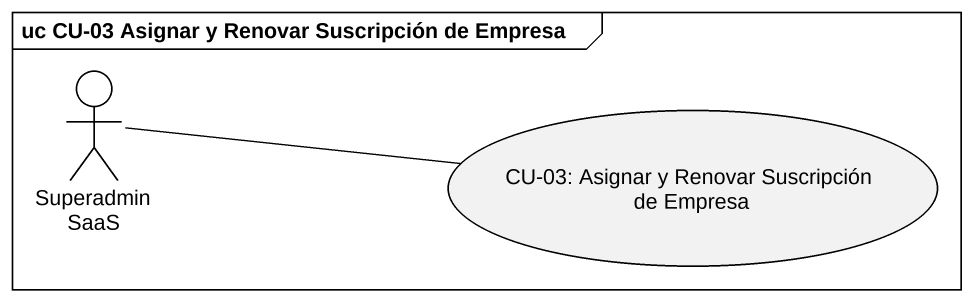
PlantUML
@startuml
mainframe uc CU-03 Asignar y Renovar Suscripción de Empresa
actor "Superadmin SaaS" as Superadmin_SaaS
usecase "CU-03: Asignar y Renovar Suscripción de Empresa" as CU_03_Asignar_y_Renovar
Superadmin_SaaS -right- CU_03_Asignar_y_Renovar
Superadmin_SaaS -right- CU_03_Asignar_y_Renovar
@enduml
